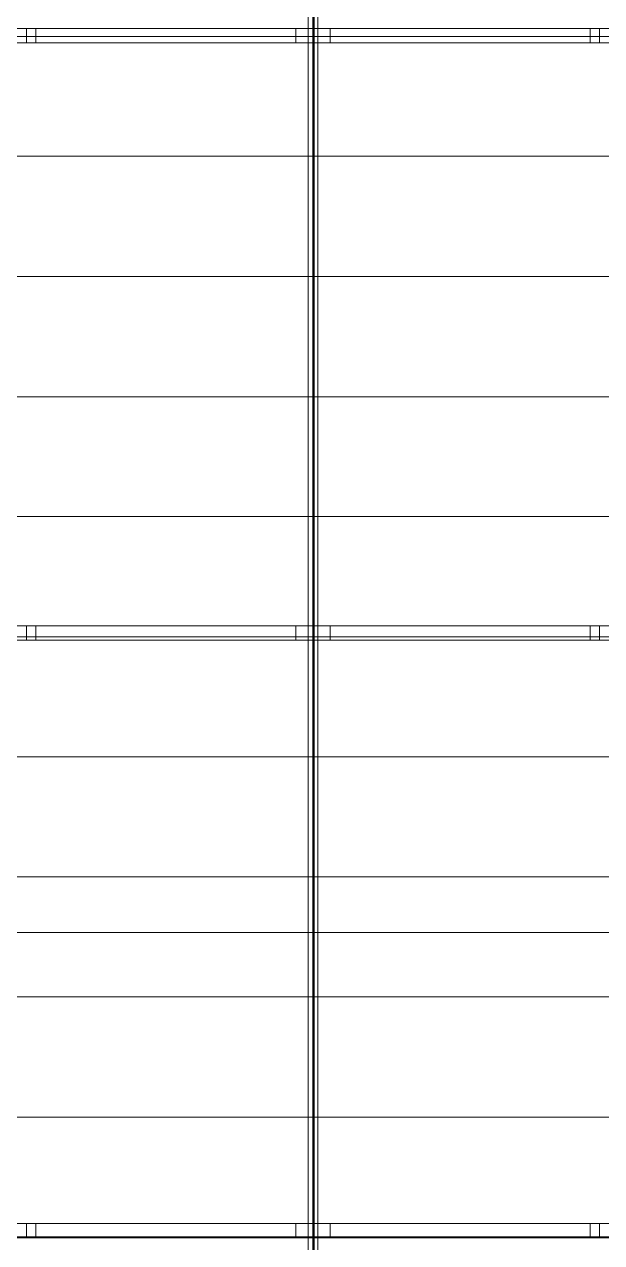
# Model space of a CAD drawing. Header units: centimetres. Extents: x 2816 to 28192, y 2553 to 18332.
# Drawn here: x 8636 to 9856, y 7887 to 10464 of the extents above; entities that cross this region are included whole.
import ezdxf

# ---------------------------------------------------------------- set-up
doc = ezdxf.new("R2010")
doc.units = ezdxf.units.CM
doc.layers.add('PDF_Kaprijatat', color=7, linetype='Continuous')
doc.layers.add('PDF_Numrat e Kuotimit', color=7, linetype='Continuous')
doc.layers.add('PDF_Panel Kulmii', color=7, linetype='Continuous', true_color=0xfafafa)

msp = doc.modelspace()

# ---------------------------------------------------------------- linework, layer by layer
at = {"layer": 'PDF_Kaprijatat', "lineweight": 0}
for points in [[(9256.3, 10455.1), (9256.3, 11688), (9236.3, 11688)], [(9236.3, 10455.1), (9256.3, 10455.1), (9256.3, 11688)], [(9236.3, 11688), (9236.3, 10455.1), (9236.3, 11688)], [(9246.8, 10455.1), (11735.7, 10455.1), (6756.8, 10455.1), (9246.8, 10455.1)], [(8640.3, 10455.1), (9210, 10455.1)], [(8640.3, 10424.6), (8640.3, 10455.1)], [(8640.3, 10424.6), (8640.3, 10455.1)], [(9210, 10455.1), (8640.3, 10455.1)], [(8640.3, 10455.1), (8640.3, 10455.1)], [(8640.3, 10455.1), (8640.3, 10455.1)], [(8660.3, 10455.1), (8660.3, 10424.6)], [(9236.3, 10424.6), (9236.3, 10455.1), (8660.3, 10455.1)], [(9236.3, 10455.1), (8660.3, 10455.1)], [(8660.3, 10455.1), (8660.3, 10455.1)], [(9210, 10455.1), (9210, 10424.6)], [(9210, 10455.1), (9210, 10455.1)], [(9236.3, 10455.1), (9236.3, 10455.1)], [(9236.3, 10424.6), (9236.3, 10455.1)], [(9236.3, 10455.1), (9236.3, 10455.1)], [(9256.3, 10455.1), (9236.3, 10455.1)], [(9236.3, 10455.1), (9236.3, 10455.1)], [(9236.3, 10455.1), (9236.3, 10455.1)], [(9246.8, 10424.6), (9246.8, 10455.1)], [(9246.8, 10455.1), (9246.8, 10455.1)], [(9256.3, 10455.1), (9256.3, 10455.1)], [(9256.3, 10424.6), (9256.3, 10455.1), (9832.2, 10455.1)], [(9256.3, 10455.1), (9256.3, 10424.6)], [(9832.2, 10455.1), (9256.3, 10455.1)], [(9256.3, 10455.1), (9256.3, 10455.1)], [(9256.3, 10455.1), (9256.3, 10455.1)], [(9256.3, 10455.1), (9256.3, 10455.1)], [(9256.3, 10455.1), (9256.3, 10455.1)], [(9282.5, 10424.6), (9282.5, 10455.1)], [(9852.2, 10424.6), (9852.2, 10455.1), (9282.5, 10455.1)], [(9282.5, 10455.1), (9852.2, 10455.1)], [(9282.5, 10455.1), (9282.5, 10455.1)], [(9832.2, 10424.6), (9832.2, 10455.1)], [(9832.2, 10455.1), (9832.2, 10455.1)], [(9852.2, 10424.6), (9852.2, 10455.1)], [(9852.2, 10455.1), (9852.2, 10455.1)], [(9852.2, 10455.1), (9852.2, 10455.1)], [(9246.8, 10424.6), (6756.8, 10424.6), (11735.7, 10424.6), (9246.8, 10424.6)], [(8640.3, 10424.6), (8640.3, 10424.6)], [(9210, 10424.6), (8640.3, 10424.6), (9210, 10424.6)], [(8640.3, 10424.6), (8640.3, 10424.6)], [(8640.3, 10424.6), (8640.3, 10424.6)], [(8660.3, 10424.6), (9236.3, 10424.6), (8660.3, 10424.6)], [(8660.3, 10424.6), (8660.3, 10424.6)], [(9210, 10424.6), (9210, 10424.6)], [(9236.3, 10424.6), (9236.3, 10424.6)], [(9236.3, 10424.6), (9236.3, 10424.6)], [(9256.3, 10424.6), (9236.3, 10424.6)], [(9236.3, 9191.7), (9256.3, 9191.7), (9256.3, 10424.6), (9236.3, 10424.6)], [(9236.3, 9191.7), (9236.3, 10424.6), (9236.3, 9191.7)], [(9236.3, 10424.6), (9236.3, 10424.6)], [(9236.3, 10424.6), (9236.3, 10424.6)], [(9246.8, 10424.6), (9246.8, 10424.6)], [(9256.3, 10424.6), (9256.3, 10424.6)], [(9832.2, 10424.6), (9256.3, 10424.6), (9832.2, 10424.6)], [(9256.3, 10424.6), (9256.3, 10424.6)], [(9256.3, 9191.7), (9256.3, 10424.6)], [(9256.3, 10424.6), (9256.3, 10424.6)], [(9256.3, 10424.6), (9256.3, 10424.6)], [(9282.5, 10424.6), (9852.2, 10424.6), (9282.5, 10424.6)], [(9282.5, 10424.6), (9282.5, 10424.6)], [(9832.2, 10424.6), (9832.2, 10424.6)], [(9852.2, 10424.6), (9852.2, 10424.6)], [(9852.2, 10424.6), (9852.2, 10424.6)], [(9246.8, 9191.7), (11735.7, 9191.7), (6756.8, 9191.7), (9246.8, 9191.7)], [(8640.3, 9191.7), (9210, 9191.7)], [(8640.3, 9161.2), (8640.3, 9191.7)], [(8640.3, 9161.2), (8640.3, 9191.7)], [(9210, 9191.7), (8640.3, 9191.7)], [(8640.3, 9191.7), (8640.3, 9191.7)], [(8640.3, 9191.7), (8640.3, 9191.7)], [(8660.3, 9191.7), (8660.3, 9161.2)], [(9236.3, 9161.2), (9236.3, 9191.7), (8660.3, 9191.7)], [(9236.3, 9191.7), (8660.3, 9191.7)], [(8660.3, 9191.7), (8660.3, 9191.7)], [(9210, 9191.7), (9210, 9161.2)], [(9210, 9191.7), (9210, 9191.7)], [(9236.3, 9191.7), (9236.3, 9191.7)], [(9236.3, 9161.2), (9236.3, 9191.7)], [(9236.3, 9191.7), (9236.3, 9191.7)], [(9256.3, 9191.7), (9236.3, 9191.7)], [(9236.3, 9191.7), (9236.3, 9191.7)], [(9236.3, 9191.7), (9236.3, 9191.7)], [(9246.8, 9161.2), (9246.8, 9191.7)], [(9246.8, 9191.7), (9246.8, 9191.7)], [(9256.3, 9191.7), (9256.3, 9191.7)], [(9256.3, 9161.2), (9256.3, 9191.7), (9832.2, 9191.7)], [(9256.3, 9191.7), (9256.3, 9161.2)], [(9832.2, 9191.7), (9256.3, 9191.7)], [(9256.3, 9191.7), (9256.3, 9191.7)], [(9256.3, 9191.7), (9256.3, 9191.7)], [(9256.3, 9191.7), (9256.3, 9191.7)], [(9256.3, 9191.7), (9256.3, 9191.7)], [(9282.5, 9161.2), (9282.5, 9191.7)], [(9852.2, 9161.2), (9852.2, 9191.7), (9282.5, 9191.7)], [(9282.5, 9191.7), (9852.2, 9191.7)], [(9282.5, 9191.7), (9282.5, 9191.7)], [(9832.2, 9161.2), (9832.2, 9191.7)], [(9832.2, 9191.7), (9832.2, 9191.7)], [(9852.2, 9161.2), (9852.2, 9191.7)], [(9852.2, 9191.7), (9852.2, 9191.7)], [(9852.2, 9191.7), (9852.2, 9191.7)], [(9246.8, 9161.2), (6756.8, 9161.2), (11735.7, 9161.2), (9246.8, 9161.2)], [(8640.3, 9161.2), (8640.3, 9161.2)], [(9210, 9161.2), (8640.3, 9161.2), (9210, 9161.2)], [(8640.3, 9161.2), (8640.3, 9161.2)], [(8640.3, 9161.2), (8640.3, 9161.2)], [(8660.3, 9161.2), (9236.3, 9161.2), (8660.3, 9161.2)], [(8660.3, 9161.2), (8660.3, 9161.2)], [(9210, 9161.2), (9210, 9161.2)], [(9236.3, 9161.2), (9236.3, 9161.2)], [(9236.3, 9161.2), (9236.3, 9161.2)], [(9256.3, 9161.2), (9236.3, 9161.2)], [(9256.3, 7927.3), (9256.3, 9161.2), (9236.3, 9161.2)], [(9236.3, 7927.3), (9256.3, 7927.3), (9256.3, 9161.2)], [(9236.3, 9161.2), (9236.3, 7927.3), (9236.3, 9161.2)], [(9236.3, 9161.2), (9236.3, 9161.2)], [(9246.8, 9161.2), (9246.8, 9161.2)], [(9256.3, 9161.2), (9256.3, 9161.2)], [(9832.2, 9161.2), (9256.3, 9161.2), (9832.2, 9161.2)], [(9256.3, 9161.2), (9256.3, 9161.2)], [(9256.3, 9161.2), (9256.3, 9161.2)], [(9256.3, 9161.2), (9256.3, 9161.2)], [(9256.3, 9161.2), (9256.3, 9161.2)], [(9282.5, 9161.2), (9852.2, 9161.2), (9282.5, 9161.2)], [(9282.5, 9161.2), (9282.5, 9161.2)], [(9832.2, 9161.2), (9832.2, 9161.2)], [(9852.2, 9161.2), (9852.2, 9161.2)], [(9852.2, 9161.2), (9852.2, 9161.2)], [(9246.8, 7927.3), (11735.7, 7927.3), (6756.8, 7927.3), (9246.8, 7927.3)], [(8640.3, 7927.3), (9210, 7927.3)], [(8640.3, 7896.8), (8640.3, 7927.3)], [(8640.3, 7896.8), (8640.3, 7927.3)], [(9210, 7927.3), (8640.3, 7927.3)], [(8640.3, 7927.3), (8640.3, 7927.3)], [(8640.3, 7927.3), (8640.3, 7927.3)], [(8660.3, 7927.3), (8660.3, 7896.8)], [(9236.3, 7896.8), (9236.3, 7927.3), (8660.3, 7927.3)], [(9236.3, 7927.3), (8660.3, 7927.3)], [(8660.3, 7927.3), (8660.3, 7927.3)], [(9210, 7927.3), (9210, 7896.8)], [(9210, 7927.3), (9210, 7927.3)], [(9236.3, 7927.3), (9236.3, 7927.3)], [(9236.3, 7896.8), (9236.3, 7927.3)], [(9236.3, 7927.3), (9236.3, 7927.3)], [(9256.3, 7927.3), (9236.3, 7927.3)], [(9236.3, 7927.3), (9236.3, 7927.3)], [(9236.3, 7927.3), (9236.3, 7927.3)], [(9246.8, 7896.8), (9246.8, 7927.3)], [(9246.8, 7927.3), (9246.8, 7927.3)], [(9256.3, 7927.3), (9256.3, 7927.3)], [(9256.3, 7896.8), (9256.3, 7927.3), (9832.2, 7927.3)], [(9256.3, 7927.3), (9256.3, 7896.8)], [(9832.2, 7927.3), (9256.3, 7927.3)], [(9256.3, 7927.3), (9256.3, 7927.3)], [(9256.3, 7927.3), (9256.3, 7927.3)], [(9256.3, 7927.3), (9256.3, 7927.3)], [(9256.3, 7927.3), (9256.3, 7927.3)], [(9282.5, 7896.8), (9282.5, 7927.3)], [(9852.2, 7896.8), (9852.2, 7927.3), (9282.5, 7927.3)], [(9282.5, 7927.3), (9852.2, 7927.3)], [(9282.5, 7927.3), (9282.5, 7927.3)], [(9832.2, 7896.8), (9832.2, 7927.3)], [(9832.2, 7927.3), (9832.2, 7927.3)], [(9852.2, 7896.8), (9852.2, 7927.3)], [(9852.2, 7927.3), (9852.2, 7927.3)], [(9852.2, 7927.3), (9852.2, 7927.3)], [(9246.8, 7896.8), (6756.8, 7896.8), (11735.7, 7896.8), (9246.8, 7896.8)], [(8640.3, 7896.8), (8640.3, 7896.8)], [(9210, 7896.8), (8640.3, 7896.8), (9210, 7896.8)], [(8640.3, 7896.8), (8640.3, 7896.8)], [(8640.3, 7896.8), (8640.3, 7896.8)], [(8660.3, 7896.8), (9236.3, 7896.8), (8660.3, 7896.8)], [(8660.3, 7896.8), (8660.3, 7896.8)], [(9210, 7896.8), (9210, 7896.8)], [(9236.3, 7896.8), (9236.3, 7896.8)], [(9236.3, 7896.8), (9236.3, 7896.8)], [(9256.3, 7896.8), (9236.3, 7896.8)], [(9236.3, 6663.9), (9256.3, 6663.9), (9256.3, 7896.8), (9236.3, 7896.8)], [(9236.3, 6663.9), (9236.3, 7896.8), (9236.3, 6663.9)], [(9236.3, 7896.8), (9236.3, 7896.8)], [(9236.3, 7896.8), (9236.3, 7896.8)], [(9246.8, 7896.8), (9246.8, 7896.8)], [(9256.3, 7896.8), (9256.3, 7896.8)], [(9832.2, 7896.8), (9256.3, 7896.8), (9832.2, 7896.8)], [(9256.3, 7896.8), (9256.3, 7896.8)], [(9256.3, 6663.9), (9256.3, 7896.8)], [(9256.3, 7896.8), (9256.3, 7896.8)], [(9256.3, 7896.8), (9256.3, 7896.8)], [(9282.5, 7896.8), (9852.2, 7896.8), (9282.5, 7896.8)], [(9282.5, 7896.8), (9282.5, 7896.8)], [(9832.2, 7896.8), (9832.2, 7896.8)], [(9852.2, 7896.8), (9852.2, 7896.8)], [(9852.2, 7896.8), (9852.2, 7896.8)]]:
    msp.add_lwpolyline(points, dxfattribs=at)
at = {"layer": 'PDF_Numrat e Kuotimit', "lineweight": 0}
msp.add_lwpolyline([(2999.3, 8543.2), (20540.5, 8543.2)], dxfattribs=at)
at = {"layer": 'PDF_Panel Kulmii', "lineweight": 0}
for points in [[(9246.8, 10438.3), (9246.8, 10692.6), (9245.7, 10692.6), (9245.7, 10438.3)], [(9246.8, 10438.3), (9246.8, 10692.6)], [(9248.9, 10438.3), (9248.9, 10692.6), (9246.8, 10692.6)], [(6740, 10438.3), (9246.8, 10438.3), (9245.7, 10438.3), (6739, 10438.3), (6740, 10438.3)], [(9246.8, 10438.3), (6740, 10438.3), (6739, 10438.3), (9245.7, 10438.3)], [(9245.7, 10438.3), (9245.7, 10438.3)], [(9246.8, 10185), (9246.8, 10438.3), (9245.7, 10438.3), (9245.7, 10185)], [(9245.7, 10438.3), (9245.7, 10438.3)], [(9246.8, 10438.3), (9246.8, 10438.3)], [(9246.8, 10438.3), (9246.8, 10438.3)], [(9246.8, 10438.3), (11754.6, 10438.3), (11755.7, 10438.3), (9248.9, 10438.3), (9246.8, 10438.3)], [(9246.8, 10438.3), (9246.8, 10438.3)], [(9246.8, 10438.3), (11754.6, 10438.3)], [(9246.8, 10185), (9246.8, 10438.3)], [(9248.9, 10185), (9248.9, 10438.3), (9246.8, 10438.3)], [(9246.8, 10438.3), (9246.8, 10438.3)], [(9248.9, 10438.3), (9248.9, 10438.3)], [(9248.9, 10438.3), (11755.7, 10438.3), (11754.6, 10438.3)], [(9248.9, 10438.3), (9248.9, 10438.3)], [(6740, 10185), (9246.8, 10185), (9245.7, 10185), (6739, 10185), (6740, 10185)], [(9246.8, 10185), (6740, 10185), (6739, 10185), (9245.7, 10185)], [(9245.7, 10185), (9245.7, 10185)], [(9246.8, 9930.6), (9246.8, 10185), (9245.7, 10185), (9245.7, 9930.6)], [(9245.7, 10185), (9245.7, 10185)], [(9246.8, 10185), (9246.8, 10185)], [(9246.8, 10185), (9246.8, 10185)], [(9246.8, 10185), (11754.6, 10185), (11755.7, 10185), (9248.9, 10185), (9246.8, 10185)], [(9246.8, 10185), (9246.8, 10185)], [(9246.8, 10185), (11754.6, 10185)], [(9246.8, 9930.6), (9246.8, 10185)], [(9248.9, 9930.6), (9248.9, 10185), (9246.8, 10185)], [(9246.8, 10185), (9246.8, 10185)], [(9248.9, 10185), (9248.9, 10185)], [(9248.9, 10185), (11755.7, 10185), (11754.6, 10185)], [(9248.9, 10185), (9248.9, 10185)], [(6740, 9930.6), (9246.8, 9930.6), (9245.7, 9930.6), (6739, 9930.6), (6740, 9930.6)], [(9246.8, 9930.6), (6740, 9930.6), (6739, 9930.6), (9245.7, 9930.6)], [(9245.7, 9930.6), (9245.7, 9930.6)], [(9246.8, 9676.2), (9246.8, 9930.6), (9245.7, 9930.6), (9245.7, 9676.2)], [(9245.7, 9930.6), (9245.7, 9930.6)], [(9246.8, 9930.6), (9246.8, 9930.6)], [(9246.8, 9930.6), (9246.8, 9930.6)], [(9246.8, 9930.6), (11754.6, 9930.6), (11755.7, 9930.6), (9248.9, 9930.6), (9246.8, 9930.6)], [(9246.8, 9930.6), (9246.8, 9930.6)], [(9246.8, 9930.6), (11754.6, 9930.6)], [(9246.8, 9676.2), (9246.8, 9930.6)], [(9248.9, 9676.2), (9248.9, 9930.6), (9246.8, 9930.6)], [(9246.8, 9930.6), (9246.8, 9930.6)], [(9248.9, 9930.6), (9248.9, 9930.6)], [(9248.9, 9930.6), (11755.7, 9930.6), (11754.6, 9930.6)], [(9248.9, 9930.6), (9248.9, 9930.6)], [(6740, 9676.2), (9246.8, 9676.2), (9245.7, 9676.2), (6739, 9676.2), (6740, 9676.2)], [(9246.8, 9676.2), (6740, 9676.2), (6739, 9676.2), (9245.7, 9676.2)], [(9245.7, 9676.2), (9245.7, 9676.2)], [(9246.8, 9422.9), (9246.8, 9676.2), (9245.7, 9676.2), (9245.7, 9422.9)], [(9245.7, 9676.2), (9245.7, 9676.2)], [(9246.8, 9676.2), (9246.8, 9676.2)], [(9246.8, 9676.2), (9246.8, 9676.2)], [(9246.8, 9676.2), (11754.6, 9676.2), (11755.7, 9676.2), (9248.9, 9676.2), (9246.8, 9676.2)], [(9246.8, 9676.2), (9246.8, 9676.2)], [(9246.8, 9676.2), (11754.6, 9676.2)], [(9246.8, 9422.9), (9246.8, 9676.2)], [(9248.9, 9422.9), (9248.9, 9676.2), (9246.8, 9676.2)], [(9246.8, 9676.2), (9246.8, 9676.2)], [(9248.9, 9676.2), (9248.9, 9676.2)], [(9248.9, 9676.2), (11755.7, 9676.2), (11754.6, 9676.2)], [(9248.9, 9676.2), (9248.9, 9676.2)], [(6740, 9422.9), (9246.8, 9422.9), (9245.7, 9422.9), (6739, 9422.9), (6740, 9422.9)], [(9246.8, 9422.9), (6740, 9422.9), (6739, 9422.9), (9245.7, 9422.9)], [(9245.7, 9422.9), (9245.7, 9422.9)], [(9246.8, 9168.6), (9246.8, 9422.9), (9245.7, 9422.9), (9245.7, 9168.6)], [(9245.7, 9422.9), (9245.7, 9422.9)], [(9246.8, 9422.9), (9246.8, 9422.9)], [(9246.8, 9422.9), (9246.8, 9422.9)], [(9246.8, 9422.9), (11754.6, 9422.9), (11755.7, 9422.9), (9248.9, 9422.9), (9246.8, 9422.9)], [(9246.8, 9422.9), (9246.8, 9422.9)], [(9246.8, 9422.9), (11754.6, 9422.9)], [(9246.8, 9168.6), (9246.8, 9422.9)], [(9248.9, 9168.6), (9248.9, 9422.9), (9246.8, 9422.9)], [(9246.8, 9422.9), (9246.8, 9422.9)], [(9248.9, 9422.9), (9248.9, 9422.9)], [(9248.9, 9422.9), (11755.7, 9422.9), (11754.6, 9422.9)], [(9248.9, 9422.9), (9248.9, 9422.9)], [(6740, 9168.6), (9246.8, 9168.6), (9245.7, 9168.6), (6739, 9168.6), (6740, 9168.6)], [(9246.8, 9168.6), (6740, 9168.6), (6739, 9168.6), (9245.7, 9168.6)], [(9245.7, 9168.6), (9245.7, 9168.6)], [(9246.8, 8914.2), (9246.8, 9168.6), (9245.7, 9168.6), (9245.7, 8914.2)], [(9245.7, 9168.6), (9245.7, 9168.6)], [(9246.8, 9168.6), (9246.8, 9168.6)], [(9246.8, 9168.6), (9246.8, 9168.6)], [(9246.8, 9168.6), (11754.6, 9168.6), (11755.7, 9168.6), (9248.9, 9168.6), (9246.8, 9168.6)], [(9246.8, 9168.6), (9246.8, 9168.6)], [(9246.8, 9168.6), (11754.6, 9168.6)], [(9246.8, 8914.2), (9246.8, 9168.6)], [(9248.9, 8914.2), (9248.9, 9168.6), (9246.8, 9168.6)], [(9246.8, 9168.6), (9246.8, 9168.6)], [(9248.9, 9168.6), (9248.9, 9168.6)], [(9248.9, 9168.6), (11755.7, 9168.6), (11754.6, 9168.6)], [(9248.9, 9168.6), (9248.9, 9168.6)], [(6740, 8914.2), (9246.8, 8914.2), (9245.7, 8914.2), (6739, 8914.2), (6740, 8914.2)], [(9246.8, 8914.2), (6740, 8914.2), (6739, 8914.2), (9245.7, 8914.2)], [(9245.7, 8914.2), (9245.7, 8914.2)], [(9246.8, 8660.9), (9246.8, 8914.2), (9245.7, 8914.2), (9245.7, 8660.9)], [(9245.7, 8914.2), (9245.7, 8914.2)], [(9246.8, 8914.2), (9246.8, 8914.2)], [(9246.8, 8914.2), (9246.8, 8914.2)], [(9246.8, 8914.2), (11754.6, 8914.2), (11755.7, 8914.2), (9248.9, 8914.2), (9246.8, 8914.2)], [(9246.8, 8914.2), (9246.8, 8914.2)], [(9246.8, 8914.2), (11754.6, 8914.2)], [(9246.8, 8660.9), (9246.8, 8914.2)], [(9248.9, 8660.9), (9248.9, 8914.2), (9246.8, 8914.2)], [(9246.8, 8914.2), (9246.8, 8914.2)], [(9248.9, 8914.2), (9248.9, 8914.2)], [(9248.9, 8914.2), (11755.7, 8914.2), (11754.6, 8914.2)], [(9248.9, 8914.2), (9248.9, 8914.2)], [(6740, 8660.9), (9246.8, 8660.9), (9245.7, 8660.9), (6739, 8660.9), (6740, 8660.9)], [(9246.8, 8660.9), (6740, 8660.9), (6739, 8660.9), (9245.7, 8660.9)], [(9245.7, 8660.9), (9245.7, 8660.9)], [(9246.8, 8406.6), (9246.8, 8660.9), (9245.7, 8660.9), (9245.7, 8406.6)], [(9245.7, 8660.9), (9245.7, 8660.9)], [(9246.8, 8660.9), (9246.8, 8660.9)], [(9246.8, 8660.9), (9246.8, 8660.9)], [(9246.8, 8660.9), (11754.6, 8660.9), (11755.7, 8660.9), (9248.9, 8660.9), (9246.8, 8660.9)], [(9246.8, 8660.9), (9246.8, 8660.9)], [(9246.8, 8660.9), (11754.6, 8660.9)], [(9246.8, 8406.6), (9246.8, 8660.9)], [(9248.9, 8406.6), (9248.9, 8660.9), (9246.8, 8660.9)], [(9246.8, 8660.9), (9246.8, 8660.9)], [(9248.9, 8660.9), (9248.9, 8660.9)], [(9248.9, 8660.9), (11755.7, 8660.9), (11754.6, 8660.9)], [(9248.9, 8660.9), (9248.9, 8660.9)], [(6740, 8406.6), (9246.8, 8406.6), (9245.7, 8406.6), (6739, 8406.6), (6740, 8406.6)], [(9246.8, 8406.6), (6740, 8406.6), (6739, 8406.6), (9245.7, 8406.6)], [(9245.7, 8406.6), (9245.7, 8406.6)], [(9246.8, 8152.2), (9246.8, 8406.6), (9245.7, 8406.6), (9245.7, 8152.2)], [(9245.7, 8406.6), (9245.7, 8406.6)], [(9246.8, 8406.6), (9246.8, 8406.6)], [(9246.8, 8406.6), (9246.8, 8406.6)], [(9246.8, 8406.6), (11754.6, 8406.6), (11755.7, 8406.6), (9248.9, 8406.6), (9246.8, 8406.6)], [(9246.8, 8406.6), (9246.8, 8406.6)], [(9246.8, 8406.6), (11754.6, 8406.6)], [(9246.8, 8152.2), (9246.8, 8406.6)], [(9248.9, 8152.2), (9248.9, 8406.6), (9246.8, 8406.6)], [(9246.8, 8406.6), (9246.8, 8406.6)], [(9248.9, 8406.6), (9248.9, 8406.6)], [(9248.9, 8406.6), (11755.7, 8406.6), (11754.6, 8406.6)], [(9248.9, 8406.6), (9248.9, 8406.6)], [(6740, 8152.2), (9246.8, 8152.2), (9245.7, 8152.2), (6739, 8152.2), (6740, 8152.2)], [(9246.8, 8152.2), (6740, 8152.2), (6739, 8152.2), (9245.7, 8152.2)], [(9245.7, 8152.2), (9245.7, 8152.2)], [(9246.8, 7898.9), (9246.8, 8152.2), (9245.7, 8152.2), (9245.7, 7898.9)], [(9245.7, 8152.2), (9245.7, 8152.2)], [(9246.8, 8152.2), (9246.8, 8152.2)], [(9246.8, 8152.2), (9246.8, 8152.2)], [(9246.8, 8152.2), (11754.6, 8152.2), (11755.7, 8152.2), (9248.9, 8152.2), (9246.8, 8152.2)], [(9246.8, 8152.2), (9246.8, 8152.2)], [(9246.8, 8152.2), (11754.6, 8152.2)], [(9246.8, 7898.9), (9246.8, 8152.2)], [(9248.9, 7898.9), (9248.9, 8152.2), (9246.8, 8152.2)], [(9246.8, 8152.2), (9246.8, 8152.2)], [(9248.9, 8152.2), (9248.9, 8152.2)], [(9248.9, 8152.2), (11755.7, 8152.2), (11754.6, 8152.2)], [(9248.9, 8152.2), (9248.9, 8152.2)], [(6740, 7898.9), (9246.8, 7898.9), (9245.7, 7898.9), (6739, 7898.9), (6740, 7898.9)], [(9246.8, 7898.9), (6740, 7898.9), (6739, 7898.9), (9245.7, 7898.9)], [(9245.7, 7898.9), (9245.7, 7898.9)], [(9246.8, 7644.5), (9246.8, 7898.9), (9245.7, 7898.9), (9245.7, 7644.5)], [(9245.7, 7898.9), (9245.7, 7898.9)], [(9246.8, 7898.9), (9246.8, 7898.9)], [(9246.8, 7898.9), (9246.8, 7898.9)], [(9246.8, 7898.9), (11754.6, 7898.9), (11755.7, 7898.9), (9248.9, 7898.9), (9246.8, 7898.9)], [(9246.8, 7898.9), (9246.8, 7898.9)], [(9246.8, 7898.9), (11754.6, 7898.9)], [(9246.8, 7644.5), (9246.8, 7898.9)], [(9248.9, 7644.5), (9248.9, 7898.9), (9246.8, 7898.9)], [(9246.8, 7898.9), (9246.8, 7898.9)], [(9248.9, 7898.9), (9248.9, 7898.9)], [(9248.9, 7898.9), (11755.7, 7898.9), (11754.6, 7898.9)], [(9248.9, 7898.9), (9248.9, 7898.9)]]:
    msp.add_lwpolyline(points, dxfattribs=at)

doc.saveas('drawing.dxf')
